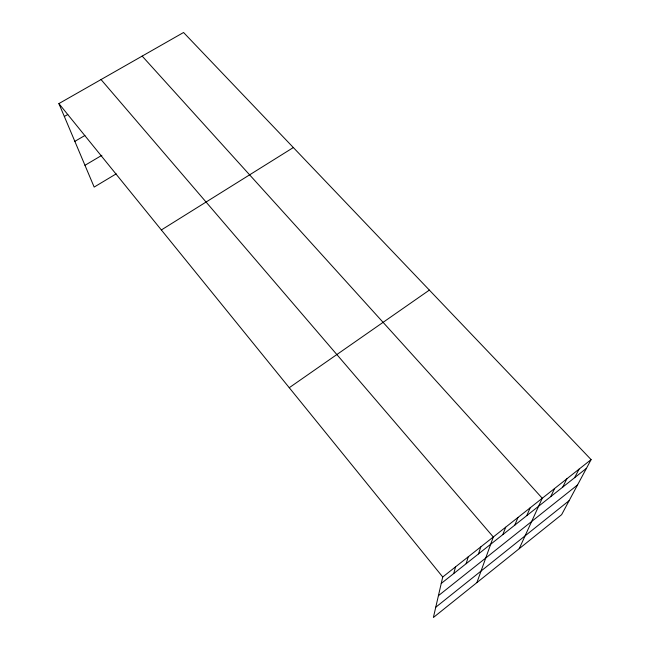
<?xml version="1.0" encoding="UTF-8"?>
<svg xmlns="http://www.w3.org/2000/svg" width="650" height="650" viewBox="0 0 650 650"><rect width="100%" height="100%" fill="white"/><g stroke="black" fill="none" stroke-linecap="round" stroke-linejoin="round"><path stroke-width="0.97" d="M591.11 459.607L442.731 576.997L433.379 617.5L561.633 514.67L591.11 459.607L183.56 32.5L58.89 103.594L94.169 187.078L116.212 173.851M453.757 573.528L455.528 566.873M466.164 563.688L468.219 556.831M478.481 553.93L480.813 546.869M476.889 582.611L493.301 536.989L101.034 79.56M502.816 534.633L505.692 527.191M514.841 525.094L517.977 517.465M526.768 515.637L530.173 507.821M519.22 548.681L542.262 498.249L142.171 56.103M550.712 496.657L554.621 488.475M562.713 487.134L566.881 478.774M574.624 477.693L579.044 469.146M435.752 607.238L569.14 500.646M438.409 595.701L577.549 484.941M441.244 583.448L586.438 468.325M289.258 387.709L429.366 290.103M161.354 229.962L293.337 147.55M84.971 165.311L101.888 155.293M74.847 141.359L84.906 135.484M64.334 116.472L67.811 114.473M58.89 103.594L442.731 576.997"/></g></svg>
